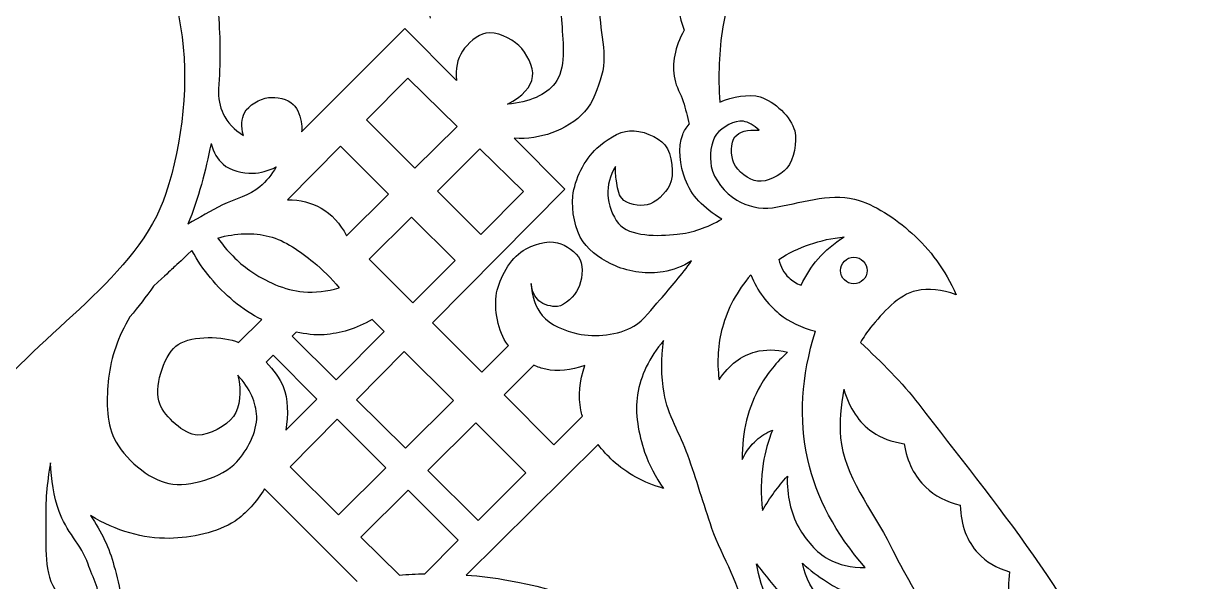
# Model space of a CAD drawing. Header units: millimetres. Extents: x -234 to 187, y -256 to 277.
# Drawn here: x -179.1 to -91.2, y 49.1 to 90.9 of the extents above; entities that cross this region are included whole.
import ezdxf

# ---------------------------------------------------------------- set-up
doc = ezdxf.new("R2010")
doc.units = ezdxf.units.MM
doc.linetypes.add('K5LT32769', pattern=[0])

msp = doc.modelspace()

# ---------------------------------------------------------------- linework, layer by layer
at = {"color": 30, "linetype": 'K5LT32769', "true_color": 0xff8000}
for p, q in [((-158.214, 82.8), (-150.473, 90.541)), ((-150.473, 90.541), (-146.592, 86.653)), ((-153.348, 83.696), (-150.256, 86.824)), ((-150.256, 86.824), (-146.548, 83.198)), ((-153.348, 83.696), (-149.718, 80.066)), ((-149.718, 80.066), (-146.548, 83.198)), ((-142.261, 82.314), (-138.462, 78.509)), ((-159.271, 77.706), (-155.307, 81.715)), ((-155.307, 81.715), (-151.689, 78.119)), ((-148.015, 78.363), (-144.842, 81.53)), ((-144.842, 81.53), (-141.561, 78.321)), ((-138.462, 78.509), (-148.393, 68.473)), ((-148.015, 78.363), (-144.761, 75.109)), ((-144.761, 75.109), (-141.561, 78.321)), ((-154.841, 75.005), (-151.689, 78.119)), ((-153.145, 73.243), (-149.971, 76.411)), ((-149.971, 76.411), (-146.702, 73.161)), ((-153.145, 73.243), (-149.882, 69.968)), ((-149.882, 69.968), (-146.702, 73.161)), ((-162.941, 67.004), (-161.209, 68.715)), ((-152.924, 68.721), (-152.021, 67.822)), ((-158.923, 67.477), (-158.616, 67.784)), ((-155.621, 64.208), (-152.021, 67.822)), ((-148.393, 68.473), (-144.707, 64.774)), ((-158.923, 67.477), (-155.621, 64.208)), ((-160.873, 65.531), (-160.354, 66.049)), ((-160.354, 66.049), (-157.063, 62.761)), ((-150.518, 66.326), (-154.101, 62.704)), ((-150.518, 66.326), (-146.834, 62.658)), ((-144.707, 64.774), (-142.706, 66.765)), ((-143.027, 63.088), (-140.805, 65.3)), ((-159.4, 60.415), (-157.063, 62.761)), ((-154.101, 62.704), (-150.435, 59.075)), ((-150.435, 59.075), (-146.834, 62.658)), ((-143.027, 63.088), (-139.291, 59.337)), ((-155.545, 61.245), (-159.084, 57.668)), ((-155.545, 61.245), (-151.907, 57.611)), ((-148.743, 57.4), (-145.147, 60.979)), ((-145.147, 60.979), (-141.39, 57.238)), ((-139.291, 59.337), (-137.15, 61.478)), ((-145.87, 49.563), (-135.981, 59.355)), ((-159.084, 57.668), (-155.456, 54.081)), ((-155.456, 54.081), (-151.907, 57.611)), ((-148.743, 57.4), (-144.966, 53.662)), ((-144.966, 53.662), (-141.39, 57.238)), ((-160.997, 56.027), (-154.042, 49.072)), ((-153.762, 52.406), (-150.223, 55.928)), ((-150.223, 55.928), (-146.46, 52.168)), ((-153.762, 52.406), (-150.874, 49.552)), ((-148.974, 49.653), (-146.46, 52.168))]:
    msp.add_line(p, q, dxfattribs=at)
msp.add_circle((-116.788, 72.397), 1, dxfattribs=at)
for points, knots in [([(-188.424, 119.702), (-188.909, 116.268), (-188.48, 113.328), (-187.137, 110.883), (-185.843, 108.525), (-183.114, 106.648), (-180.707, 105.187), (-178.23, 103.683), (-174.555, 103.785), (-172.438, 102.063), (-169.445, 99.628), (-167.97, 94.645), (-167.294, 90.671), (-166.615, 86.684), (-167.142, 81.968), (-168.396, 78.177), (-170.48, 71.877), (-177.767, 67.874), (-181.993, 62.376), (-187.695, 54.956), (-194.013, 47.436), (-197.427, 38.857), (-200.012, 32.36), (-201.79, 25.053), (-202.204, 18.095), (-202.753, 8.851), (-201.405, -1.542), (-197.611, -9.834), (-195.285, -14.915), (-191.49, -19.443), (-187.422, -23.749)], [0, 0, 0, 0, 1, 1, 1, 2, 2, 2, 3, 3, 3, 4, 4, 4, 5, 5, 5, 6, 6, 6, 7, 7, 7, 8, 8, 8, 9, 9, 9, 10, 10, 10, 10]), ([(-105.481, 119.702), (-104.996, 116.268), (-105.425, 113.328), (-106.767, 110.883), (-108.062, 108.525), (-110.791, 106.648), (-113.198, 105.187), (-115.675, 103.683), (-119.35, 103.785), (-121.466, 102.063), (-124.46, 99.628), (-125.935, 94.645), (-126.611, 90.671), (-126.915, 88.888), (-126.977, 86.959), (-126.841, 85.032)], [0, 0, 0, 0, 1, 1, 1, 2, 2, 2, 3, 3, 3, 4, 4, 4, 5, 5, 5, 5]), ([(-132.159, 98.66), (-131.561, 98.257), (-130.956, 98.056), (-130.343, 98.054), (-129.871, 98.053), (-129.309, 98.172), (-128.912, 98.408), (-128.368, 98.732), (-127.766, 99.491), (-127.731, 100.046), (-127.692, 100.665), (-128.38, 101.586), (-128.954, 101.936), (-129.555, 102.302), (-130.603, 102.269), (-131.304, 102.114), (-132.653, 101.815), (-133.688, 100.09), (-134.438, 98.838), (-135.461, 97.13), (-135.661, 94.854), (-135.862, 92.82), (-136.051, 90.914), (-135.189, 88.84), (-135.709, 87.029), (-135.98, 86.087), (-136.346, 85.022), (-136.985, 84.299), (-137.605, 83.599), (-138.559, 83.057), (-139.448, 82.726), (-140.32, 82.402), (-141.258, 82.265), (-142.261, 82.314)], [0, 0, 0, 0, 1, 1, 1, 2, 2, 2, 3, 3, 3, 4, 4, 4, 5, 5, 5, 6, 6, 6, 7, 7, 7, 8, 8, 8, 9, 9, 9, 10, 10, 10, 11, 11, 11, 11]), ([(-148.545, 91.32), (-148.814, 92.582), (-148.739, 93.637), (-148.323, 94.485), (-147.735, 95.68), (-145.858, 96.642), (-144.514, 96.834), (-143.067, 97.041), (-140.88, 96.424), (-139.915, 95.4), (-138.985, 94.414), (-138.816, 92.438), (-138.703, 90.924), (-138.593, 89.453), (-138.387, 87.466), (-139.198, 86.448), (-139.903, 85.562), (-141.099, 85.034), (-142.783, 84.865)], [0, 0, 0, 0, 1, 1, 1, 2, 2, 2, 3, 3, 3, 4, 4, 4, 5, 5, 5, 6, 6, 6, 6]), ([(-128.993, 95.733), (-129.489, 94.958), (-129.792, 94.159), (-129.903, 93.339), (-130.03, 92.396), (-129.903, 91.423), (-129.522, 90.421)], [0, 0, 0, 0, 1, 1, 1, 2, 2, 2, 2]), ([(-142.783, 84.865), (-141.617, 85.472), (-140.984, 86.166), (-140.884, 86.946), (-140.795, 87.65), (-141.352, 88.727), (-141.917, 89.268), (-142.504, 89.831), (-143.636, 90.348), (-144.393, 90.197), (-145.026, 90.071), (-145.779, 89.422), (-146.148, 88.855), (-146.538, 88.255), (-146.686, 87.521), (-146.592, 86.653)], [0, 0, 0, 0, 1, 1, 1, 2, 2, 2, 3, 3, 3, 4, 4, 4, 5, 5, 5, 5]), ([(-129.522, 90.421), (-130.218, 89.155), (-130.454, 87.93), (-130.229, 86.744), (-130.122, 86.18), (-129.774, 85.644), (-129.594, 85.079), (-129.415, 84.519), (-129.267, 83.95), (-129.149, 83.371)], [0, 0, 0, 0, 1, 1, 1, 2, 2, 2, 3, 3, 3, 3]), ([(-164.45, 86.028), (-164.476, 85.329), (-164.358, 84.703), (-164.094, 84.151), (-163.787, 83.508), (-163.283, 82.964), (-162.583, 82.519)], [0, 0, 0, 0, 1, 1, 1, 2, 2, 2, 2]), ([(-162.583, 82.519), (-162.758, 83.211), (-162.73, 83.783), (-162.497, 84.237), (-162.211, 84.794), (-161.35, 85.287), (-160.711, 85.37), (-160.124, 85.446), (-159.258, 85.26), (-158.839, 84.855), (-158.494, 84.521), (-158.282, 83.889), (-158.221, 83.378), (-158.198, 83.188), (-158.196, 82.995), (-158.214, 82.8)], [0, 0, 0, 0, 1, 1, 1, 2, 2, 2, 3, 3, 3, 4, 4, 4, 5, 5, 5, 5]), ([(-126.841, 85.032), (-125.911, 85.421), (-124.677, 85.679), (-123.807, 85.418), (-122.769, 85.108), (-121.463, 83.904), (-121.225, 82.866), (-121.039, 82.052), (-121.257, 80.712), (-121.819, 80.077), (-122.292, 79.541), (-123.332, 79.003), (-124.015, 79.098), (-124.651, 79.186), (-125.537, 79.852), (-125.795, 80.463), (-126.021, 80.997), (-126.042, 82.012), (-125.706, 82.421), (-125.384, 82.813), (-124.781, 82.982), (-123.896, 82.926)], [0, 0, 0, 0, 1, 1, 1, 2, 2, 2, 3, 3, 3, 4, 4, 4, 5, 5, 5, 6, 6, 6, 7, 7, 7, 7]), ([(-123.896, 82.926), (-124.285, 83.307), (-124.679, 83.53), (-125.078, 83.593), (-125.732, 83.698), (-126.673, 83.145), (-127.081, 82.629), (-127.531, 82.06), (-127.624, 80.951), (-127.485, 80.213), (-127.306, 79.257), (-126.423, 78.193), (-125.573, 77.683), (-124.84, 77.244), (-123.792, 76.968), (-122.902, 77.108), (-120.874, 77.427), (-118.644, 78.242), (-116.744, 77.757), (-115.21, 77.366), (-113.662, 76.294), (-112.442, 75.21), (-111.05, 73.974), (-109.937, 72.433), (-109.103, 70.586)], [0, 0, 0, 0, 1, 1, 1, 2, 2, 2, 3, 3, 3, 4, 4, 4, 5, 5, 5, 6, 6, 6, 7, 7, 7, 8, 8, 8, 8]), ([(-128.956, 73.121), (-129.649, 72.705), (-130.36, 72.431), (-131.088, 72.3), (-132.24, 72.092), (-133.603, 72.286), (-134.674, 72.745), (-135.569, 73.129), (-136.561, 73.772), (-137.097, 74.55), (-137.722, 75.457), (-137.974, 76.887), (-137.864, 77.987), (-137.738, 79.242), (-137.002, 80.711), (-136.059, 81.573), (-135.406, 82.169), (-134.448, 82.833), (-133.61, 82.884), (-132.751, 82.936), (-131.473, 82.459), (-130.964, 81.82), (-130.418, 81.134), (-130.22, 79.593), (-130.618, 78.779), (-130.907, 78.187), (-131.655, 77.449), (-132.3, 77.32), (-132.869, 77.206), (-133.832, 77.377), (-134.204, 77.814), (-134.463, 78.119), (-134.524, 78.678), (-134.599, 79.125), (-134.66, 79.481), (-134.685, 79.844), (-134.674, 80.213)], [0, 0, 0, 0, 1, 1, 1, 2, 2, 2, 3, 3, 3, 4, 4, 4, 5, 5, 5, 6, 6, 6, 7, 7, 7, 8, 8, 8, 9, 9, 9, 10, 10, 10, 11, 11, 11, 12, 12, 12, 12]), ([(-126.686, 76.256), (-128.07, 77.057), (-128.99, 78.054), (-129.445, 79.246), (-129.821, 80.23), (-130, 81.661), (-129.623, 82.599), (-129.517, 82.864), (-129.353, 83.124), (-129.149, 83.371)], [0, 0, 0, 0, 1, 1, 1, 2, 2, 2, 3, 3, 3, 3]), ([(-165.013, 81.916), (-164.83, 81.253), (-164.529, 80.738), (-164.111, 80.373), (-163.57, 79.9), (-162.639, 79.692), (-161.896, 79.703), (-161.309, 79.711), (-160.72, 79.866), (-160.127, 80.167)], [0, 0, 0, 0, 1, 1, 1, 2, 2, 2, 3, 3, 3, 3]), ([(-160.127, 80.167), (-160.468, 79.585), (-160.874, 79.087), (-161.346, 78.673), (-162.108, 78.004), (-163.226, 77.793), (-164.146, 77.316), (-165.024, 76.86), (-165.891, 76.381), (-166.746, 75.88)], [0, 0, 0, 0, 1, 1, 1, 2, 2, 2, 3, 3, 3, 3]), ([(-134.674, 80.213), (-135.08, 79.494), (-135.27, 78.785), (-135.242, 78.086), (-135.214, 77.359), (-134.88, 76.456), (-134.451, 75.935), (-133.614, 74.917), (-131.487, 74.973), (-130.049, 75.119), (-128.909, 75.235), (-127.788, 75.614), (-126.686, 76.256)], [0, 0, 0, 0, 1, 1, 1, 2, 2, 2, 3, 3, 3, 4, 4, 4, 4]), ([(-159.271, 77.706), (-158.311, 77.703), (-157.473, 77.497), (-156.757, 77.088), (-155.971, 76.639), (-155.333, 75.944), (-154.841, 75.005)], [0, 0, 0, 0, 1, 1, 1, 2, 2, 2, 2]), ([(-164.501, 74.835), (-163.128, 75.221), (-161.842, 75.263), (-160.643, 74.958), (-159.453, 74.656), (-158.317, 73.825), (-157.33, 73.03), (-156.627, 72.464), (-155.984, 71.821), (-155.401, 71.101)], [0, 0, 0, 0, 1, 1, 1, 2, 2, 2, 3, 3, 3, 3]), ([(-164.501, 74.835), (-163.815, 73.851), (-163.015, 73.04), (-162.101, 72.401), (-160.944, 71.592), (-159.479, 70.909), (-158.082, 70.803), (-157.21, 70.736), (-156.317, 70.836), (-155.401, 71.101)], [0, 0, 0, 0, 1, 1, 1, 2, 2, 2, 3, 3, 3, 3]), ([(-122.427, 73.234), (-121.687, 73.701), (-120.914, 74.075), (-120.109, 74.355), (-119.278, 74.644), (-118.413, 74.834), (-117.513, 74.924)], [0, 0, 0, 0, 1, 1, 1, 2, 2, 2, 2]), ([(-120.746, 71.297), (-120.401, 72.025), (-119.975, 72.682), (-119.466, 73.267), (-118.912, 73.905), (-118.261, 74.457), (-117.513, 74.924)], [0, 0, 0, 0, 1, 1, 1, 2, 2, 2, 2]), ([(-161.209, 68.715), (-162.663, 69.44), (-164.019, 70.595), (-165.062, 71.854), (-165.58, 72.479), (-166.041, 73.159), (-166.442, 73.894)], [0, 0, 0, 0, 1, 1, 1, 2, 2, 2, 2]), ([(-142.706, 66.765), (-142.723, 66.787), (-142.739, 66.808), (-142.755, 66.83), (-143.483, 67.814), (-143.814, 69.51), (-143.586, 70.717), (-143.371, 71.855), (-142.585, 73.29), (-141.598, 73.892), (-140.9, 74.318), (-139.79, 74.693), (-139.016, 74.486), (-138.397, 74.32), (-137.586, 73.773), (-137.325, 73.21), (-137.057, 72.633), (-137.167, 71.638), (-137.473, 71.044), (-137.761, 70.485), (-138.421, 69.78), (-139.016, 69.708), (-139.44, 69.657), (-140.079, 69.833), (-140.411, 70.124), (-140.738, 70.411), (-140.936, 70.846), (-141.004, 71.429)], [0, 0, 0, 0, 1, 1, 1, 2, 2, 2, 3, 3, 3, 4, 4, 4, 5, 5, 5, 6, 6, 6, 7, 7, 7, 8, 8, 8, 9, 9, 9, 9]), ([(-141.004, 71.429), (-140.947, 70.438), (-140.67, 69.636), (-140.173, 69.026), (-139.588, 68.306), (-138.435, 67.873), (-137.503, 67.661), (-136.182, 67.36), (-134.446, 67.541), (-133.289, 68.224), (-132.529, 68.673), (-131.956, 69.525), (-131.33, 70.213), (-130.489, 71.137), (-129.698, 72.107), (-128.956, 73.121)], [0, 0, 0, 0, 1, 1, 1, 2, 2, 2, 3, 3, 3, 4, 4, 4, 5, 5, 5, 5]), ([(-122.427, 73.234), (-122.289, 72.67), (-122.037, 72.214), (-121.672, 71.866), (-121.418, 71.624), (-121.11, 71.434), (-120.746, 71.297)], [0, 0, 0, 0, 1, 1, 1, 2, 2, 2, 2]), ([(-124.515, 72.076), (-125.557, 70.853), (-126.269, 69.536), (-126.652, 68.123), (-126.986, 66.89), (-127.069, 65.584), (-126.901, 64.206)], [0, 0, 0, 0, 1, 1, 1, 2, 2, 2, 2]), ([(-124.515, 72.076), (-124.006, 70.86), (-123.294, 69.886), (-122.378, 69.156), (-121.617, 68.549), (-120.715, 68.109), (-119.672, 67.839)], [0, 0, 0, 0, 1, 1, 1, 2, 2, 2, 2]), ([(-109.103, 70.586), (-110.188, 70.981), (-111.184, 71.081), (-112.093, 70.886), (-113.427, 70.6), (-114.641, 69.209), (-115.528, 68.117), (-115.807, 67.775), (-116.06, 67.397), (-116.287, 66.993)], [0, 0, 0, 0, 1, 1, 1, 2, 2, 2, 3, 3, 3, 3]), ([(-171.094, 68.931), (-171.986, 67.439), (-172.521, 65.903), (-172.7, 64.325), (-172.868, 62.852), (-172.89, 61.053), (-172.273, 59.795), (-171.553, 58.326), (-169.698, 56.714), (-168.171, 56.419), (-166.637, 56.122), (-164.204, 56.861), (-163.086, 58.043), (-162.303, 58.87), (-161.551, 60.328), (-161.585, 61.463), (-161.616, 62.497), (-162.09, 63.528), (-163.007, 64.554)], [0, 0, 0, 0, 1, 1, 1, 2, 2, 2, 3, 3, 3, 4, 4, 4, 5, 5, 5, 6, 6, 6, 6]), ([(-152.924, 68.721), (-154.114, 68.044), (-155.316, 67.667), (-156.53, 67.588), (-157.204, 67.544), (-157.915, 67.624), (-158.616, 67.784)], [0, 0, 0, 0, 1, 1, 1, 2, 2, 2, 2]), ([(-115.929, 50.128), (-118.157, 52.657), (-119.595, 55.359), (-120.242, 58.233), (-120.921, 61.245), (-120.731, 64.447), (-119.672, 67.839)], [0, 0, 0, 0, 1, 1, 1, 2, 2, 2, 2]), ([(-163.007, 64.554), (-162.707, 63.245), (-162.817, 62.215), (-163.337, 61.463), (-163.842, 60.732), (-165.174, 60.03), (-166.015, 60.062), (-167.039, 60.1), (-168.485, 61.432), (-168.859, 62.39), (-169.317, 63.561), (-168.608, 65.934), (-167.664, 66.718), (-166.716, 67.505), (-164.473, 67.52), (-163.172, 67.089), (-163.095, 67.064), (-163.018, 67.035), (-162.941, 67.004)], [0, 0, 0, 0, 1, 1, 1, 2, 2, 2, 3, 3, 3, 4, 4, 4, 5, 5, 5, 6, 6, 6, 6]), ([(-131.057, 67.154), (-132.137, 65.869), (-132.79, 64.514), (-133.016, 63.088), (-133.232, 61.719), (-132.946, 60.13), (-132.482, 58.786), (-132.151, 57.83), (-131.677, 56.92), (-131.057, 56.056)], [0, 0, 0, 0, 1, 1, 1, 2, 2, 2, 3, 3, 3, 3]), ([(-127.526, 42.079), (-126.694, 42.238), (-126.061, 42.545), (-125.627, 42.999), (-124.916, 43.742), (-125.086, 45.291), (-125.093, 46.411), (-125.106, 48.698), (-126.68, 50.834), (-127.437, 53.058), (-128.057, 54.883), (-128.598, 56.734), (-129.247, 58.548), (-129.807, 60.113), (-130.758, 61.593), (-131.027, 63.207), (-131.24, 64.484), (-131.25, 65.8), (-131.057, 67.154)], [0, 0, 0, 0, 1, 1, 1, 2, 2, 2, 3, 3, 3, 4, 4, 4, 5, 5, 5, 6, 6, 6, 6]), ([(-116.287, 66.993), (-114.702, 65.52), (-113.171, 64.014), (-111.912, 62.376), (-106.209, 54.956), (-99.892, 47.436), (-96.478, 38.857), (-93.893, 32.36), (-92.114, 25.053), (-91.701, 18.095), (-91.151, 8.851), (-92.5, -1.542), (-96.294, -9.834), (-99.904, -17.72), (-107.052, -24.272), (-113.266, -30.732), (-115.373, -32.922), (-117.738, -34.878), (-119.779, -37.128), (-121.774, -39.329), (-124.044, -41.503), (-125.39, -44.069), (-127.203, -47.525), (-127.708, -51.849), (-127.975, -55.81), (-128.2, -59.148), (-128.216, -62.71), (-127.384, -65.926), (-126.66, -68.727), (-125.643, -71.908), (-123.766, -73.975), (-121.825, -76.111), (-118.157, -76.545), (-115.791, -78.405), (-113.815, -79.959), (-111.699, -81.728), (-110.475, -83.869), (-109.338, -85.858), (-108.673, -88.122), (-108.481, -90.663)], [0, 0, 0, 0, 1, 1, 1, 2, 2, 2, 3, 3, 3, 4, 4, 4, 5, 5, 5, 6, 6, 6, 7, 7, 7, 8, 8, 8, 9, 9, 9, 10, 10, 10, 11, 11, 11, 12, 12, 12, 13, 13, 13, 13]), ([(-126.901, 64.206), (-126.127, 65.331), (-125.213, 66.031), (-124.159, 66.307), (-123.431, 66.498), (-122.635, 66.486), (-121.773, 66.272)], [0, 0, 0, 0, 1, 1, 1, 2, 2, 2, 2]), ([(-121.773, 66.272), (-122.596, 65.515), (-123.269, 64.684), (-123.792, 63.779), (-124.724, 62.166), (-125.179, 60.316), (-125.157, 58.23)], [0, 0, 0, 0, 1, 1, 1, 2, 2, 2, 2]), ([(-160.873, 65.531), (-160.32, 64.958), (-159.863, 64.306), (-159.607, 63.689), (-159.224, 62.769), (-159.221, 61.574), (-159.4, 60.415)], [0, 0, 0, 0, 1, 1, 1, 2, 2, 2, 2]), ([(-136.969, 65.287), (-138.019, 64.893), (-138.998, 64.794), (-139.906, 64.99), (-140.2, 65.053), (-140.505, 65.16), (-140.805, 65.3)], [0, 0, 0, 0, 1, 1, 1, 2, 2, 2, 2]), ([(-137.15, 61.478), (-137.197, 61.629), (-137.236, 61.782), (-137.265, 61.933), (-137.466, 62.979), (-137.367, 64.096), (-136.969, 65.287)], [0, 0, 0, 0, 1, 1, 1, 2, 2, 2, 2]), ([(-117.538, 63.495), (-117.788, 62.25), (-117.87, 60.985), (-117.785, 59.861), (-117.574, 57.074), (-115.368, 54.42), (-114.041, 51.759), (-112.081, 47.829), (-109.559, 44.179), (-107.642, 40.232), (-106.417, 37.711), (-105.092, 35.171), (-104.009, 32.569)], [0, 0, 0, 0, 1, 1, 1, 2, 2, 2, 3, 3, 3, 4, 4, 4, 4]), ([(-117.538, 63.495), (-117.118, 62.054), (-116.404, 60.987), (-115.393, 60.294), (-114.73, 59.839), (-113.94, 59.545), (-113.023, 59.412)], [0, 0, 0, 0, 1, 1, 1, 2, 2, 2, 2]), ([(-125.157, 58.23), (-124.888, 58.808), (-124.532, 59.292), (-124.089, 59.684), (-123.746, 59.987), (-123.35, 60.234), (-122.902, 60.425)], [0, 0, 0, 0, 1, 1, 1, 2, 2, 2, 2]), ([(-122.902, 60.425), (-123.22, 59.607), (-123.447, 58.777), (-123.585, 57.933), (-123.773, 56.78), (-123.792, 55.603), (-123.644, 54.401)], [0, 0, 0, 0, 1, 1, 1, 2, 2, 2, 2]), ([(-131.057, 56.056), (-132.568, 56.489), (-133.837, 57.183), (-134.862, 58.135), (-135.246, 58.493), (-135.633, 58.906), (-135.981, 59.355)], [0, 0, 0, 0, 1, 1, 1, 2, 2, 2, 2]), ([(-113.023, 59.412), (-112.777, 58.033), (-112.234, 56.944), (-111.394, 56.147), (-110.722, 55.509), (-109.86, 55.058), (-108.808, 54.793)], [0, 0, 0, 0, 1, 1, 1, 2, 2, 2, 2]), ([(-177.054, 57.968), (-177.01, 56.697), (-176.797, 55.486), (-176.413, 54.335), (-175.943, 52.928), (-174.714, 51.793), (-174.241, 50.383), (-173.932, 49.461), (-173.118, 48.127), (-173.635, 47.498), (-173.884, 47.196), (-174.488, 46.839), (-174.882, 46.822), (-175.492, 46.795), (-176.126, 47.699), (-176.555, 48.246), (-177.606, 49.583), (-177.36, 51.774), (-177.41, 53.552), (-177.451, 55.017), (-177.332, 56.489), (-177.054, 57.968)], [0, 0, 0, 0, 1, 1, 1, 2, 2, 2, 3, 3, 3, 4, 4, 4, 5, 5, 5, 6, 6, 6, 7, 7, 7, 7]), ([(-123.644, 54.401), (-123.37, 54.873), (-123.073, 55.328), (-122.754, 55.767), (-122.448, 56.187), (-122.121, 56.593), (-121.775, 56.983)], [0, 0, 0, 0, 1, 1, 1, 2, 2, 2, 2]), ([(-121.775, 56.983), (-121.825, 55.519), (-121.538, 54.233), (-120.914, 53.125), (-120.4, 52.213), (-119.599, 51.247), (-118.688, 50.751), (-117.896, 50.32), (-116.976, 50.113), (-115.929, 50.128)], [0, 0, 0, 0, 1, 1, 1, 2, 2, 2, 3, 3, 3, 3]), ([(-160.997, 56.027), (-161.603, 55.052), (-162.361, 54.176), (-163.213, 53.612), (-164.541, 52.731), (-166.501, 52.337), (-168.138, 52.313), (-170.118, 52.284), (-172.091, 52.853), (-174.057, 54.019)], [0, 0, 0, 0, 1, 1, 1, 2, 2, 2, 3, 3, 3, 3]), ([(-108.808, 54.793), (-108.745, 53.274), (-108.3, 52.074), (-107.472, 51.193), (-106.88, 50.563), (-106.093, 50.096), (-105.11, 49.793)], [0, 0, 0, 0, 1, 1, 1, 2, 2, 2, 2]), ([(-174.057, 54.019), (-173.232, 52.825), (-172.644, 51.571), (-172.294, 50.258), (-171.89, 48.745), (-171.314, 46.739), (-172.027, 45.48), (-172.453, 44.728), (-173.343, 43.746), (-174.164, 43.581), (-174.898, 43.434), (-175.986, 43.826), (-176.627, 44.264), (-177.436, 44.817), (-177.957, 45.707), (-178.191, 46.932)], [0, 0, 0, 0, 1, 1, 1, 2, 2, 2, 3, 3, 3, 4, 4, 4, 5, 5, 5, 5]), ([(-124.101, 50.412), (-123.892, 49.413), (-123.612, 48.44), (-123.259, 47.493), (-123.027, 46.869), (-122.8, 46.23), (-122.469, 45.655), (-122.235, 45.247), (-122.049, 44.678), (-121.662, 44.488), (-121.385, 44.351), (-120.911, 44.237), (-120.649, 44.385), (-120.48, 44.48), (-120.331, 44.708), (-120.237, 44.9), (-120.132, 45.115), (-120.042, 45.403), (-120.082, 45.621), (-120.134, 45.898), (-120.481, 46.104), (-120.683, 46.342), (-121.142, 46.884), (-121.631, 47.4), (-122.092, 47.939), (-122.781, 48.747), (-123.451, 49.571), (-124.101, 50.412)], [0, 0, 0, 0, 1, 1, 1, 2, 2, 2, 3, 3, 3, 4, 4, 4, 5, 5, 5, 6, 6, 6, 7, 7, 7, 8, 8, 8, 9, 9, 9, 9]), ([(-120.649, 50.447), (-120.399, 49.3), (-119.901, 48.367), (-119.155, 47.647), (-118.843, 47.347), (-118.485, 47.027), (-118.09, 46.857), (-117.676, 46.68), (-117.132, 46.508), (-116.717, 46.634), (-116.453, 46.714), (-116.117, 46.888), (-115.978, 47.115), (-115.844, 47.334), (-115.774, 47.728), (-115.875, 47.956), (-115.959, 48.147), (-116.208, 48.323), (-116.407, 48.42), (-116.742, 48.583), (-117.218, 48.336), (-117.592, 48.42), (-118.034, 48.52), (-118.432, 48.831), (-118.829, 49.073), (-119.476, 49.467), (-120.083, 49.925), (-120.649, 50.447)], [0, 0, 0, 0, 1, 1, 1, 2, 2, 2, 3, 3, 3, 4, 4, 4, 5, 5, 5, 6, 6, 6, 7, 7, 7, 8, 8, 8, 9, 9, 9, 9]), ([(-145.87, 49.563), (-144.795, 49.479), (-143.732, 49.343), (-142.702, 49.161), (-138.942, 48.497), (-134.918, 47.158), (-131.81, 45.039), (-128.352, 42.68), (-125.722, 38.797), (-123.38, 35.193), (-122.137, 33.279), (-121.026, 31.275), (-120.047, 29.179)], [0, 0, 0, 0, 1, 1, 1, 2, 2, 2, 3, 3, 3, 4, 4, 4, 4]), ([(-105.11, 49.793), (-105.329, 48.207), (-105.067, 46.954), (-104.325, 46.033), (-103.804, 45.388), (-103.048, 44.906), (-102.055, 44.588)], [0, 0, 0, 0, 1, 1, 1, 2, 2, 2, 2])]:
    msp.add_open_spline(points, degree=3, knots=knots, dxfattribs=at)
for points in [[(-164.463, 91.606), (-164.305, 89.771), (-164.304, 87.89), (-164.45, 86.028)], [(-165.013, 81.916), (-165.413, 79.884), (-165.966, 77.814), (-166.746, 75.88)], [(-166.442, 73.894), (-168.366, 72.108), (-167.404, 73.001), (-169.327, 71.215)], [(-169.327, 71.215), (-169.884, 70.434), (-170.481, 69.674), (-171.094, 68.931)], [(-150.874, 49.552), (-150.246, 49.607), (-149.611, 49.64), (-148.974, 49.653)]]:
    msp.add_open_spline(points, degree=3, dxfattribs=at)

doc.saveas('drawing.dxf')
